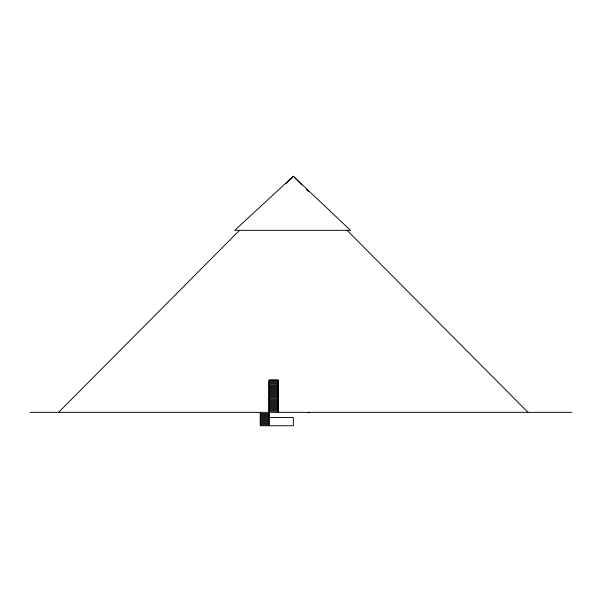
<?xml version="1.0" encoding="UTF-8"?>
<svg xmlns="http://www.w3.org/2000/svg" width="602" height="602" viewBox="0 0 602 602"><rect width="100%" height="100%" fill="white"/><g stroke="black" fill="none" stroke-linecap="round" stroke-linejoin="round"><path stroke-width="0.9" d="M58.59 412.332L239.506 230.34M286.07 183.49L293.287 176.235L350.499 230.34L234.757 230.34L293.287 176.235L301.813 184.814M269.071 381.254L277.898 381.254M269.071 382.278L277.898 382.278M269.071 383.301L277.898 383.301M269.071 384.324L277.898 384.324M268.612 385.476L277.898 385.476M268.612 386.499L277.898 386.499M268.612 387.522L277.898 387.522M268.612 388.546L277.898 388.546M268.612 389.569L277.898 389.569M268.612 390.593L277.898 390.593M268.612 391.616L277.898 391.616M268.612 392.639L277.898 392.639M268.612 393.663L277.898 393.663M268.612 394.686L277.898 394.686M268.612 395.71L277.898 395.71M268.612 396.733L277.898 396.733M268.612 397.756L277.898 397.756M268.612 398.908L277.898 398.908M269.071 399.931L277.898 399.931M269.071 400.955L277.898 400.955M269.071 401.978L277.898 401.978M269.071 403.001L277.898 403.001M269.071 404.017L277.898 404.017M269.071 405.041L277.898 405.041M269.071 406.064L277.898 406.064M269.071 407.087L277.898 407.087M269.071 408.111L277.898 408.111M269.071 409.134L277.898 409.134M269.071 410.158L277.898 410.158M269.071 411.181L277.898 411.181M30.1 412.332L571.9 412.332M308.051 412.686L309.127 412.686M260.282 413.484L269.102 413.484M260.282 414.507L269.102 414.507M260.282 415.531L269.102 415.531M260.282 416.554L269.102 416.554M268.597 417.464L293.34 417.464L293.34 425.764L260.282 425.764L260.282 412.332M260.282 417.577L269.102 417.577M260.282 418.601L269.102 418.601M260.282 419.624L269.102 419.624M260.282 420.647L269.102 420.647M260.282 421.671L269.102 421.671M260.282 422.694L269.102 422.694M260.282 423.718L269.102 423.718M260.282 424.741L269.102 424.741M306.403 189.434L308.375 191.413M347.068 230.34L527.984 412.332M278.448 412.332L278.448 380.035L269.207 380.035L269.102 425.764M277.898 412.332L277.898 380.231L269.071 380.231L269.071 385.476M269.071 398.908L269.071 412.332"/></g></svg>
